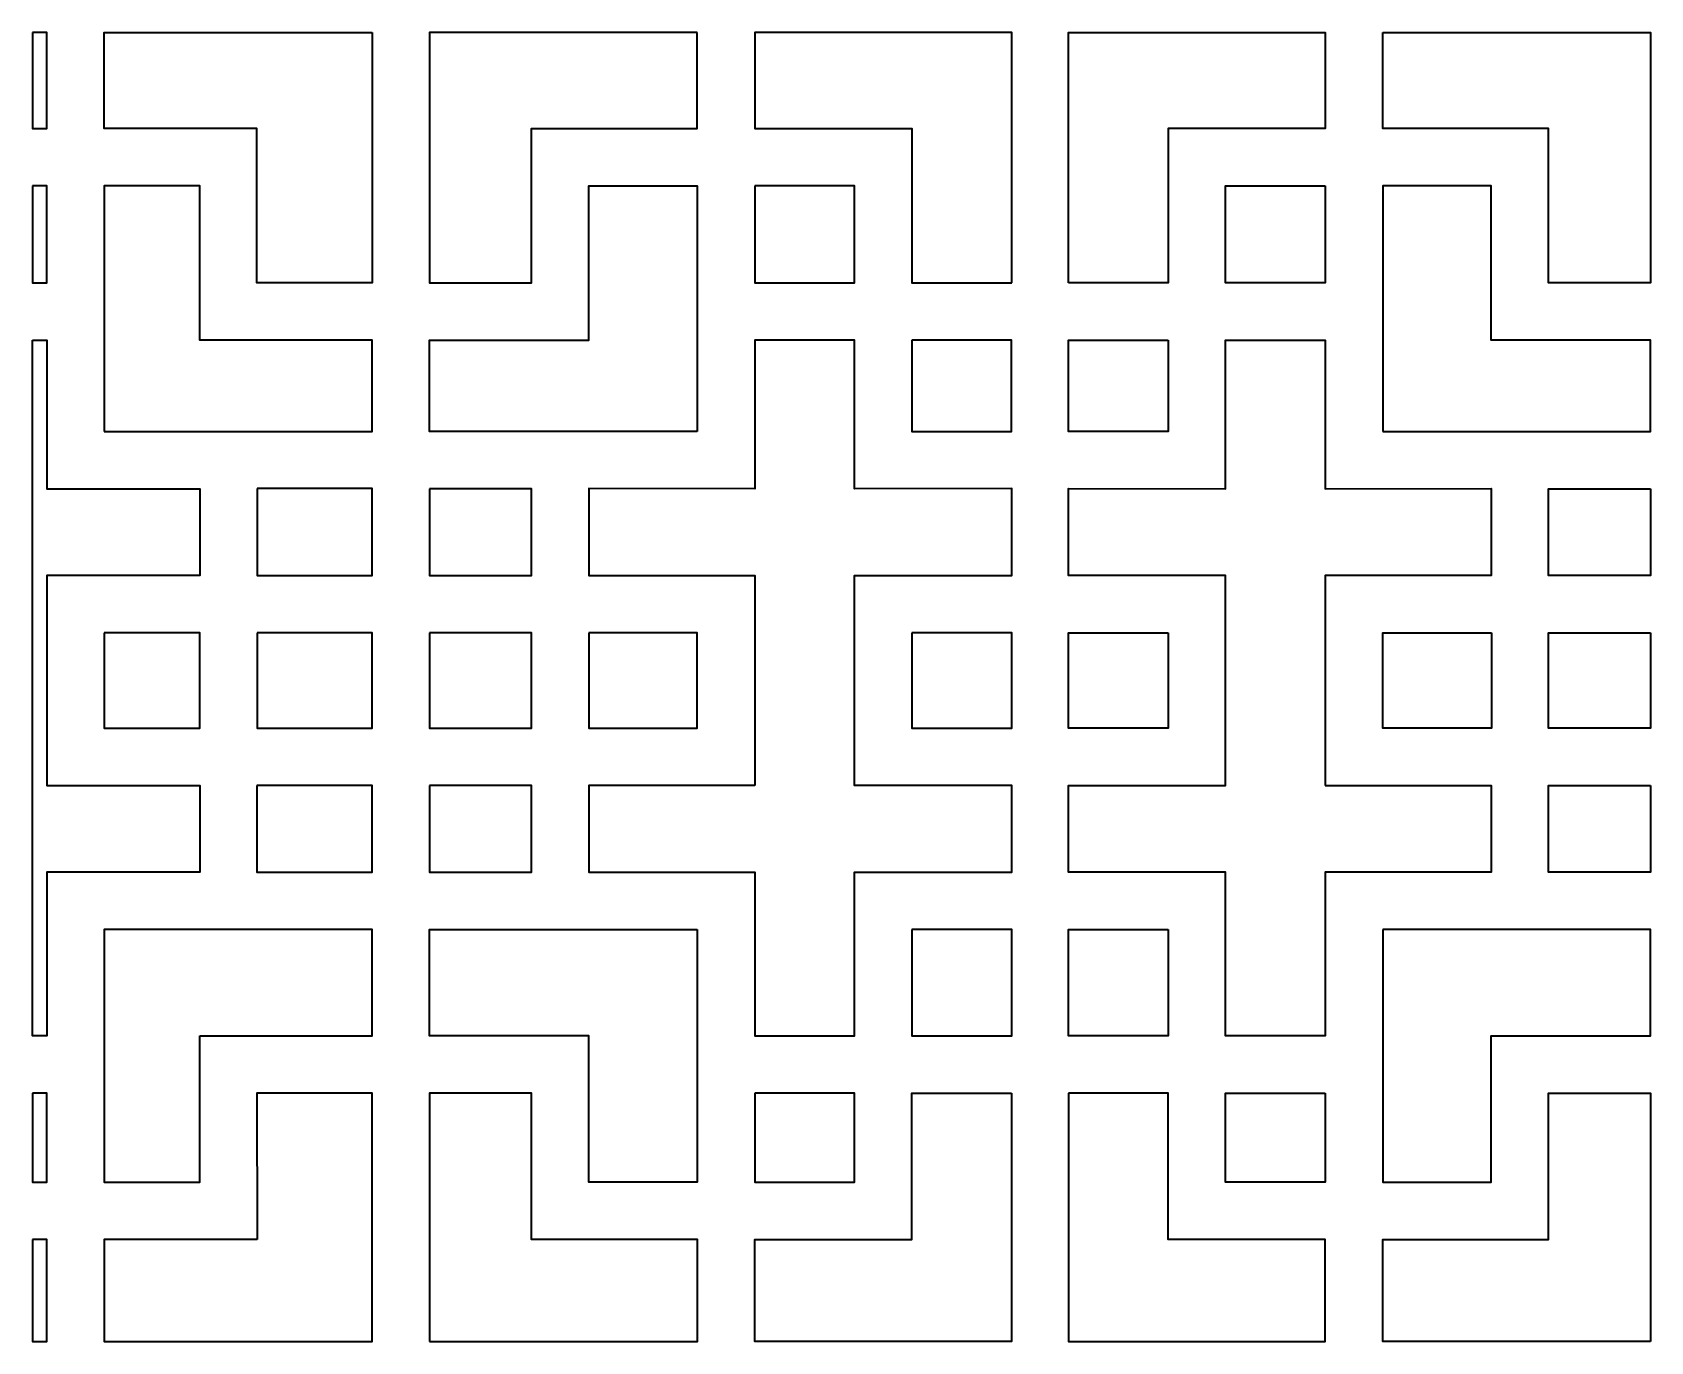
# Model space of a CAD drawing. Header units: centimetres. Extents: x 24 to 482, y -156 to 120.
# Drawn here: x 143.6 to 194.4, y 25 to 66 of the extents above; entities that cross this region are included whole.
import ezdxf

# ---------------------------------------------------------------- set-up
doc = ezdxf.new("R2010")
doc.units = ezdxf.units.CM
doc.header["$MEASUREMENT"] = 0
doc.layers.add('layer 1', color=7, linetype='Continuous')

msp = doc.modelspace()

# ---------------------------------------------------------------- linework, layer by layer
at = {"layer": 'layer 1', "color": 250, "lineweight": 35}
for points, knots in [([(143.58582, 66.02246), (143.58582, 66.02246), (144.04082, 66.02246), (144.04082, 66.02246), (144.04082, 66.02246), (144.04082, 66.02246), (144.04082, 63.00996), (144.04082, 63.00996), (144.04082, 63.00996), (144.04082, 63.00996), (143.58582, 63.00996), (143.58582, 63.00996), (143.58582, 63.00996), (143.58582, 63.00996), (143.58582, 66.02246), (143.58582, 66.02246)], [0, 0, 0, 0, 0.2, 0.2, 0.2, 0.2, 0.4, 0.4, 0.4, 0.4, 0.6, 0.6, 0.6, 0.6, 1, 1, 1, 1]), ([(154.24582, 66.02246), (154.24582, 66.02246), (145.84082, 66.02246), (145.84082, 66.02246), (145.84082, 66.02246), (145.84082, 66.02246), (145.84082, 63.00996), (145.84082, 63.00996), (145.84082, 63.00996), (145.84082, 63.00996), (150.63332, 63.00996), (150.63332, 63.00996), (150.63332, 63.00996), (150.63332, 63.00996), (150.63332, 58.16496), (150.63332, 58.16496), (150.63332, 58.16496), (150.63332, 58.16496), (154.24582, 58.16496), (154.24582, 58.16496), (154.24582, 58.16496), (154.24582, 58.16496), (154.24582, 66.02246), (154.24582, 66.02246)], [0, 0, 0, 0, 0.14285714, 0.14285714, 0.14285714, 0.14285714, 0.28571429, 0.28571429, 0.28571429, 0.28571429, 0.42857143, 0.42857143, 0.42857143, 0.42857143, 0.57142857, 0.57142857, 0.57142857, 0.57142857, 0.71428571, 0.71428571, 0.71428571, 0.71428571, 1, 1, 1, 1]), ([(164.44832, 66.02246), (164.44832, 66.02246), (164.44832, 63.00996), (164.44832, 63.00996), (164.44832, 63.00996), (164.44832, 63.00996), (159.24582, 63.00996), (159.24582, 63.00996), (159.24582, 63.00996), (159.24582, 63.00996), (159.24582, 58.16496), (159.24582, 58.16496), (159.24582, 58.16496), (159.24582, 58.16496), (156.04582, 58.16496), (156.04582, 58.16496), (156.04582, 58.16496), (156.04582, 58.16496), (156.04582, 66.02246), (156.04582, 66.02246), (156.04582, 66.02246), (156.04582, 66.02246), (164.44832, 66.02246), (164.44832, 66.02246)], [0, 0, 0, 0, 0.14285714, 0.14285714, 0.14285714, 0.14285714, 0.28571429, 0.28571429, 0.28571429, 0.28571429, 0.42857143, 0.42857143, 0.42857143, 0.42857143, 0.57142857, 0.57142857, 0.57142857, 0.57142857, 0.71428571, 0.71428571, 0.71428571, 0.71428571, 1, 1, 1, 1]), ([(174.31581, 58.16496), (174.31581, 58.16496), (171.18332, 58.16496), (171.18332, 58.16496), (171.18332, 58.16496), (171.18332, 58.16496), (171.18332, 63.00996), (171.18332, 63.00996), (171.18332, 63.00996), (171.18332, 63.00996), (166.25332, 63.00996), (166.25332, 63.00996), (166.25332, 63.00996), (166.25332, 63.00996), (166.25332, 66.02246), (166.25332, 66.02246), (166.25332, 66.02246), (166.25332, 66.02246), (174.31581, 66.02246), (174.31581, 66.02246), (174.31581, 66.02246), (174.31581, 66.02246), (174.31581, 58.16496), (174.31581, 58.16496)], [0, 0, 0, 0, 0.14285714, 0.14285714, 0.14285714, 0.14285714, 0.28571429, 0.28571429, 0.28571429, 0.28571429, 0.42857143, 0.42857143, 0.42857143, 0.42857143, 0.57142857, 0.57142857, 0.57142857, 0.57142857, 0.71428571, 0.71428571, 0.71428571, 0.71428571, 1, 1, 1, 1]), ([(176.09332, 58.16496), (176.09332, 58.16496), (179.22582, 58.16496), (179.22582, 58.16496), (179.22582, 58.16496), (179.22582, 58.16496), (179.22582, 63.00996), (179.22582, 63.00996), (179.22582, 63.00996), (179.22582, 63.00996), (184.15582, 63.00996), (184.15582, 63.00996), (184.15582, 63.00996), (184.15582, 63.00996), (184.15582, 66.02246), (184.15582, 66.02246), (184.15582, 66.02246), (184.15582, 66.02246), (176.09332, 66.02246), (176.09332, 66.02246), (176.09332, 66.02246), (176.09332, 66.02246), (176.09332, 58.16496), (176.09332, 58.16496)], [0, 0, 0, 0, 0.14285714, 0.14285714, 0.14285714, 0.14285714, 0.28571429, 0.28571429, 0.28571429, 0.28571429, 0.42857143, 0.42857143, 0.42857143, 0.42857143, 0.57142857, 0.57142857, 0.57142857, 0.57142857, 0.71428571, 0.71428571, 0.71428571, 0.71428571, 1, 1, 1, 1]), ([(185.96082, 66.02246), (185.96082, 66.02246), (185.96082, 63.00996), (185.96082, 63.00996), (185.96082, 63.00996), (185.96082, 63.00996), (191.16332, 63.00996), (191.16332, 63.00996), (191.16332, 63.00996), (191.16332, 63.00996), (191.16332, 58.16496), (191.16332, 58.16496), (191.16332, 58.16496), (191.16332, 58.16496), (194.36332, 58.16496), (194.36332, 58.16496), (194.36332, 58.16496), (194.36332, 58.16496), (194.36332, 66.02246), (194.36332, 66.02246), (194.36332, 66.02246), (194.36332, 66.02246), (185.96082, 66.02246), (185.96082, 66.02246)], [0, 0, 0, 0, 0.14285714, 0.14285714, 0.14285714, 0.14285714, 0.28571429, 0.28571429, 0.28571429, 0.28571429, 0.42857143, 0.42857143, 0.42857143, 0.42857143, 0.57142857, 0.57142857, 0.57142857, 0.57142857, 0.71428571, 0.71428571, 0.71428571, 0.71428571, 1, 1, 1, 1]), ([(143.58582, 61.20996), (143.58582, 61.20996), (144.04332, 61.20996), (144.04332, 61.20996), (144.04332, 61.20996), (144.04332, 61.20996), (144.04332, 58.16496), (144.04332, 58.16496), (144.04332, 58.16496), (144.04332, 58.16496), (143.58582, 58.16496), (143.58582, 58.16496), (143.58582, 58.16496), (143.58582, 58.16496), (143.58582, 61.20996), (143.58582, 61.20996)], [0, 0, 0, 0, 0.2, 0.2, 0.2, 0.2, 0.4, 0.4, 0.4, 0.4, 0.6, 0.6, 0.6, 0.6, 1, 1, 1, 1]), ([(145.84082, 53.50746), (145.84082, 53.50746), (145.84082, 61.20996), (145.84082, 61.20996), (145.84082, 61.20996), (145.84082, 61.20996), (148.83581, 61.20996), (148.83581, 61.20996), (148.83581, 61.20996), (148.83581, 61.20996), (148.83581, 56.36496), (148.83581, 56.36496), (148.83581, 56.36496), (148.83581, 56.36496), (154.24582, 56.36496), (154.24582, 56.36496), (154.24582, 56.36496), (154.24582, 56.36496), (154.24582, 53.50746), (154.24582, 53.50746), (154.24582, 53.50746), (154.24582, 53.50746), (145.84082, 53.50746), (145.84082, 53.50746)], [0, 0, 0, 0, 0.14285714, 0.14285714, 0.14285714, 0.14285714, 0.28571429, 0.28571429, 0.28571429, 0.28571429, 0.42857143, 0.42857143, 0.42857143, 0.42857143, 0.57142857, 0.57142857, 0.57142857, 0.57142857, 0.71428571, 0.71428571, 0.71428571, 0.71428571, 1, 1, 1, 1]), ([(164.44832, 53.50746), (164.44832, 53.50746), (164.44832, 61.21246), (164.44832, 61.21246), (164.44832, 61.21246), (164.44832, 61.21246), (161.04582, 61.21246), (161.04582, 61.21246), (161.04582, 61.21246), (161.04582, 61.21246), (161.04582, 56.36496), (161.04582, 56.36496), (161.04582, 56.36496), (161.04582, 56.36496), (156.04582, 56.36746), (156.04582, 56.36746), (156.04582, 56.36746), (156.04582, 56.36746), (156.04582, 53.50746), (156.04582, 53.50746), (156.04582, 53.50746), (156.04582, 53.50746), (164.44832, 53.50746), (164.44832, 53.50746)], [0, 0, 0, 0, 0.14285714, 0.14285714, 0.14285714, 0.14285714, 0.28571429, 0.28571429, 0.28571429, 0.28571429, 0.42857143, 0.42857143, 0.42857143, 0.42857143, 0.57142857, 0.57142857, 0.57142857, 0.57142857, 0.71428571, 0.71428571, 0.71428571, 0.71428571, 1, 1, 1, 1]), ([(166.25332, 61.20996), (166.25332, 61.20996), (169.38332, 61.20996), (169.38332, 61.20996), (169.38332, 61.20996), (169.38332, 61.20996), (169.38332, 58.16496), (169.38332, 58.16496), (169.38332, 58.16496), (169.38332, 58.16496), (166.25332, 58.16496), (166.25332, 58.16496), (166.25332, 58.16496), (166.25332, 58.16496), (166.25332, 61.20996), (166.25332, 61.20996)], [0, 0, 0, 0, 0.2, 0.2, 0.2, 0.2, 0.4, 0.4, 0.4, 0.4, 0.6, 0.6, 0.6, 0.6, 1, 1, 1, 1]), ([(184.15582, 61.20996), (184.15582, 61.20996), (181.02582, 61.20996), (181.02582, 61.20996), (181.02582, 61.20996), (181.02582, 61.20996), (181.02582, 58.16496), (181.02582, 58.16496), (181.02582, 58.16496), (181.02582, 58.16496), (184.15582, 58.16496), (184.15582, 58.16496), (184.15582, 58.16496), (184.15582, 58.16496), (184.15582, 61.20996), (184.15582, 61.20996)], [0, 0, 0, 0, 0.2, 0.2, 0.2, 0.2, 0.4, 0.4, 0.4, 0.4, 0.6, 0.6, 0.6, 0.6, 1, 1, 1, 1]), ([(185.96082, 53.50746), (185.96082, 53.50746), (185.96082, 61.21246), (185.96082, 61.21246), (185.96082, 61.21246), (185.96082, 61.21246), (189.36332, 61.21246), (189.36332, 61.21246), (189.36332, 61.21246), (189.36332, 61.21246), (189.36332, 56.36496), (189.36332, 56.36496), (189.36332, 56.36496), (189.36332, 56.36496), (194.36332, 56.36746), (194.36332, 56.36746), (194.36332, 56.36746), (194.36332, 56.36746), (194.36332, 53.50746), (194.36332, 53.50746), (194.36332, 53.50746), (194.36332, 53.50746), (185.96082, 53.50746), (185.96082, 53.50746)], [0, 0, 0, 0, 0.14285714, 0.14285714, 0.14285714, 0.14285714, 0.28571429, 0.28571429, 0.28571429, 0.28571429, 0.42857143, 0.42857143, 0.42857143, 0.42857143, 0.57142857, 0.57142857, 0.57142857, 0.57142857, 0.71428571, 0.71428571, 0.71428571, 0.71428571, 1, 1, 1, 1]), ([(143.58582, 56.36746), (143.58582, 56.36746), (143.58582, 34.54246), (143.58582, 34.54246), (143.58582, 34.54246), (143.58582, 34.54246), (144.03832, 34.54246), (144.03832, 34.54246), (144.03832, 34.54246), (144.03832, 34.54246), (144.03832, 39.67996), (144.03832, 39.67996), (144.03832, 39.67996), (144.03832, 39.67996), (148.83581, 39.67996), (148.83581, 39.67996), (148.83581, 39.67996), (148.83581, 39.67996), (148.83581, 42.39246), (148.83581, 42.39246), (148.83581, 42.39246), (148.83581, 42.39246), (144.03832, 42.39246), (144.03832, 42.39246), (144.03832, 42.39246), (144.03832, 42.39246), (144.03832, 48.98746), (144.03832, 48.98746), (144.03832, 48.98746), (144.03832, 48.98746), (148.83581, 48.98746), (148.83581, 48.98746), (148.83581, 48.98746), (148.83581, 48.98746), (148.83581, 51.70746), (148.83581, 51.70746), (148.83581, 51.70746), (148.83581, 51.70746), (144.03832, 51.70746), (144.03832, 51.70746), (144.03832, 51.70746), (144.03832, 51.70746), (144.03832, 56.36746), (144.03832, 56.36746), (144.03832, 56.36746), (144.03832, 56.36746), (143.58582, 56.36746), (143.58582, 56.36746)], [0, 0, 0, 0, 0.07692308, 0.07692308, 0.07692308, 0.07692308, 0.15384615, 0.15384615, 0.15384615, 0.15384615, 0.23076923, 0.23076923, 0.23076923, 0.23076923, 0.30769231, 0.30769231, 0.30769231, 0.30769231, 0.38461538, 0.38461538, 0.38461538, 0.38461538, 0.46153846, 0.46153846, 0.46153846, 0.46153846, 0.53846154, 0.53846154, 0.53846154, 0.53846154, 0.61538462, 0.61538462, 0.61538462, 0.61538462, 0.69230769, 0.69230769, 0.69230769, 0.69230769, 0.76923077, 0.76923077, 0.76923077, 0.76923077, 0.84615385, 0.84615385, 0.84615385, 0.84615385, 1, 1, 1, 1]), ([(166.25332, 42.39496), (166.25332, 42.39496), (166.25332, 48.98746), (166.25332, 48.98746), (166.25332, 48.98746), (166.25332, 48.98746), (161.04582, 48.98746), (161.04582, 48.98746), (161.04582, 48.98746), (161.04582, 48.98746), (161.04582, 51.70996), (161.04582, 51.70996), (161.04582, 51.70996), (161.04582, 51.70996), (166.25332, 51.70746), (166.25332, 51.70746), (166.25332, 51.70746), (166.25332, 51.70746), (166.25332, 56.36746), (166.25332, 56.36746), (166.25332, 56.36746), (166.25332, 56.36746), (169.38082, 56.36746), (169.38082, 56.36746), (169.38082, 56.36746), (169.38082, 56.36746), (169.38082, 51.70746), (169.38082, 51.70746), (169.38082, 51.70746), (169.38082, 51.70746), (174.31581, 51.70996), (174.31581, 51.70996), (174.31581, 51.70996), (174.31581, 51.70996), (174.31581, 48.98746), (174.31581, 48.98746), (174.31581, 48.98746), (174.31581, 48.98746), (169.38082, 48.98746), (169.38082, 48.98746), (169.38082, 48.98746), (169.38082, 48.98746), (169.38082, 42.39496), (169.38082, 42.39496), (169.38082, 42.39496), (169.38082, 42.39496), (174.31581, 42.39496), (174.31581, 42.39496), (174.31581, 42.39496), (174.31581, 42.39496), (174.31581, 39.68246), (174.31581, 39.68246), (174.31581, 39.68246), (174.31581, 39.68246), (169.38082, 39.68246), (169.38082, 39.68246), (169.38082, 39.68246), (169.38082, 39.68246), (169.38082, 34.54496), (169.38082, 34.54496), (169.38082, 34.54496), (169.38082, 34.54496), (166.25332, 34.54496), (166.25332, 34.54496), (166.25332, 34.54496), (166.25332, 34.54496), (166.25332, 39.68246), (166.25332, 39.68246), (166.25332, 39.68246), (166.25332, 39.68246), (161.04582, 39.68246), (161.04582, 39.68246), (161.04582, 39.68246), (161.04582, 39.68246), (161.04582, 42.39496), (161.04582, 42.39496), (161.04582, 42.39496), (161.04582, 42.39496), (166.25332, 42.39496), (166.25332, 42.39496)], [0, 0, 0, 0, 0.04761905, 0.04761905, 0.04761905, 0.04761905, 0.0952381, 0.0952381, 0.0952381, 0.0952381, 0.14285714, 0.14285714, 0.14285714, 0.14285714, 0.19047619, 0.19047619, 0.19047619, 0.19047619, 0.23809524, 0.23809524, 0.23809524, 0.23809524, 0.28571429, 0.28571429, 0.28571429, 0.28571429, 0.33333333, 0.33333333, 0.33333333, 0.33333333, 0.38095238, 0.38095238, 0.38095238, 0.38095238, 0.42857143, 0.42857143, 0.42857143, 0.42857143, 0.47619048, 0.47619048, 0.47619048, 0.47619048, 0.52380952, 0.52380952, 0.52380952, 0.52380952, 0.57142857, 0.57142857, 0.57142857, 0.57142857, 0.61904762, 0.61904762, 0.61904762, 0.61904762, 0.66666667, 0.66666667, 0.66666667, 0.66666667, 0.71428571, 0.71428571, 0.71428571, 0.71428571, 0.76190476, 0.76190476, 0.76190476, 0.76190476, 0.80952381, 0.80952381, 0.80952381, 0.80952381, 0.85714286, 0.85714286, 0.85714286, 0.85714286, 0.9047619, 0.9047619, 0.9047619, 0.9047619, 1, 1, 1, 1]), ([(171.18332, 56.36496), (171.18332, 56.36496), (174.31332, 56.36496), (174.31332, 56.36496), (174.31332, 56.36496), (174.31332, 56.36496), (174.31332, 53.50496), (174.31332, 53.50496), (174.31332, 53.50496), (174.31332, 53.50496), (171.18332, 53.50496), (171.18332, 53.50496), (171.18332, 53.50496), (171.18332, 53.50496), (171.18332, 56.36496), (171.18332, 56.36496)], [0, 0, 0, 0, 0.2, 0.2, 0.2, 0.2, 0.4, 0.4, 0.4, 0.4, 0.6, 0.6, 0.6, 0.6, 1, 1, 1, 1]), ([(184.15582, 42.39496), (184.15582, 42.39496), (184.15582, 48.98746), (184.15582, 48.98746), (184.15582, 48.98746), (184.15582, 48.98746), (189.36332, 48.98746), (189.36332, 48.98746), (189.36332, 48.98746), (189.36332, 48.98746), (189.36332, 51.70996), (189.36332, 51.70996), (189.36332, 51.70996), (189.36332, 51.70996), (184.15582, 51.70746), (184.15582, 51.70746), (184.15582, 51.70746), (184.15582, 51.70746), (184.15582, 56.36746), (184.15582, 56.36746), (184.15582, 56.36746), (184.15582, 56.36746), (181.02832, 56.36746), (181.02832, 56.36746), (181.02832, 56.36746), (181.02832, 56.36746), (181.02832, 51.70746), (181.02832, 51.70746), (181.02832, 51.70746), (181.02832, 51.70746), (176.09332, 51.70996), (176.09332, 51.70996), (176.09332, 51.70996), (176.09332, 51.70996), (176.09332, 48.98746), (176.09332, 48.98746), (176.09332, 48.98746), (176.09332, 48.98746), (181.02832, 48.98746), (181.02832, 48.98746), (181.02832, 48.98746), (181.02832, 48.98746), (181.02832, 42.39496), (181.02832, 42.39496), (181.02832, 42.39496), (181.02832, 42.39496), (176.09332, 42.39496), (176.09332, 42.39496), (176.09332, 42.39496), (176.09332, 42.39496), (176.09332, 39.68246), (176.09332, 39.68246), (176.09332, 39.68246), (176.09332, 39.68246), (181.02832, 39.68246), (181.02832, 39.68246), (181.02832, 39.68246), (181.02832, 39.68246), (181.02832, 34.54496), (181.02832, 34.54496), (181.02832, 34.54496), (181.02832, 34.54496), (184.15582, 34.54496), (184.15582, 34.54496), (184.15582, 34.54496), (184.15582, 34.54496), (184.15582, 39.68246), (184.15582, 39.68246), (184.15582, 39.68246), (184.15582, 39.68246), (189.36332, 39.68246), (189.36332, 39.68246), (189.36332, 39.68246), (189.36332, 39.68246), (189.36332, 42.39496), (189.36332, 42.39496), (189.36332, 42.39496), (189.36332, 42.39496), (184.15582, 42.39496), (184.15582, 42.39496)], [0, 0, 0, 0, 0.04761905, 0.04761905, 0.04761905, 0.04761905, 0.0952381, 0.0952381, 0.0952381, 0.0952381, 0.14285714, 0.14285714, 0.14285714, 0.14285714, 0.19047619, 0.19047619, 0.19047619, 0.19047619, 0.23809524, 0.23809524, 0.23809524, 0.23809524, 0.28571429, 0.28571429, 0.28571429, 0.28571429, 0.33333333, 0.33333333, 0.33333333, 0.33333333, 0.38095238, 0.38095238, 0.38095238, 0.38095238, 0.42857143, 0.42857143, 0.42857143, 0.42857143, 0.47619048, 0.47619048, 0.47619048, 0.47619048, 0.52380952, 0.52380952, 0.52380952, 0.52380952, 0.57142857, 0.57142857, 0.57142857, 0.57142857, 0.61904762, 0.61904762, 0.61904762, 0.61904762, 0.66666667, 0.66666667, 0.66666667, 0.66666667, 0.71428571, 0.71428571, 0.71428571, 0.71428571, 0.76190476, 0.76190476, 0.76190476, 0.76190476, 0.80952381, 0.80952381, 0.80952381, 0.80952381, 0.85714286, 0.85714286, 0.85714286, 0.85714286, 0.9047619, 0.9047619, 0.9047619, 0.9047619, 1, 1, 1, 1]), ([(179.22582, 56.36496), (179.22582, 56.36496), (176.09582, 56.36496), (176.09582, 56.36496), (176.09582, 56.36496), (176.09582, 56.36496), (176.09582, 53.50496), (176.09582, 53.50496), (176.09582, 53.50496), (176.09582, 53.50496), (179.22582, 53.50496), (179.22582, 53.50496), (179.22582, 53.50496), (179.22582, 53.50496), (179.22582, 56.36496), (179.22582, 56.36496)], [0, 0, 0, 0, 0.2, 0.2, 0.2, 0.2, 0.4, 0.4, 0.4, 0.4, 0.6, 0.6, 0.6, 0.6, 1, 1, 1, 1]), ([(150.63582, 51.71246), (150.63582, 51.71246), (154.24582, 51.71246), (154.24582, 51.71246), (154.24582, 51.71246), (154.24582, 51.71246), (154.24582, 48.98496), (154.24582, 48.98496), (154.24582, 48.98496), (154.24582, 48.98496), (150.63582, 48.98496), (150.63582, 48.98496), (150.63582, 48.98496), (150.63582, 48.98496), (150.63582, 51.71246), (150.63582, 51.71246)], [0, 0, 0, 0, 0.2, 0.2, 0.2, 0.2, 0.4, 0.4, 0.4, 0.4, 0.6, 0.6, 0.6, 0.6, 1, 1, 1, 1]), ([(156.04582, 51.70746), (156.04582, 51.70746), (159.24582, 51.70746), (159.24582, 51.70746), (159.24582, 51.70746), (159.24582, 51.70746), (159.24582, 48.98496), (159.24582, 48.98496), (159.24582, 48.98496), (159.24582, 48.98496), (156.04582, 48.98496), (156.04582, 48.98496), (156.04582, 48.98496), (156.04582, 48.98496), (156.04582, 51.70746), (156.04582, 51.70746)], [0, 0, 0, 0, 0.2, 0.2, 0.2, 0.2, 0.4, 0.4, 0.4, 0.4, 0.6, 0.6, 0.6, 0.6, 1, 1, 1, 1]), ([(194.36332, 51.70746), (194.36332, 51.70746), (191.16332, 51.70746), (191.16332, 51.70746), (191.16332, 51.70746), (191.16332, 51.70746), (191.16332, 48.98496), (191.16332, 48.98496), (191.16332, 48.98496), (191.16332, 48.98496), (194.36332, 48.98496), (194.36332, 48.98496), (194.36332, 48.98496), (194.36332, 48.98496), (194.36332, 51.70746), (194.36332, 51.70746)], [0, 0, 0, 0, 0.2, 0.2, 0.2, 0.2, 0.4, 0.4, 0.4, 0.4, 0.6, 0.6, 0.6, 0.6, 1, 1, 1, 1]), ([(145.84082, 47.18746), (145.84082, 47.18746), (148.83581, 47.18746), (148.83581, 47.18746), (148.83581, 47.18746), (148.83581, 47.18746), (148.83581, 44.19247), (148.83581, 44.19247), (148.83581, 44.19247), (148.83581, 44.19247), (145.84082, 44.19247), (145.84082, 44.19247), (145.84082, 44.19247), (145.84082, 44.19247), (145.84082, 47.18746), (145.84082, 47.18746)], [0, 0, 0, 0, 0.2, 0.2, 0.2, 0.2, 0.4, 0.4, 0.4, 0.4, 0.6, 0.6, 0.6, 0.6, 1, 1, 1, 1]), ([(150.63582, 47.18746), (150.63582, 47.18746), (154.24582, 47.18746), (154.24582, 47.18746), (154.24582, 47.18746), (154.24582, 47.18746), (154.24582, 44.19247), (154.24582, 44.19247), (154.24582, 44.19247), (154.24582, 44.19247), (150.63582, 44.19247), (150.63582, 44.19247), (150.63582, 44.19247), (150.63582, 44.19247), (150.63582, 47.18746), (150.63582, 47.18746)], [0, 0, 0, 0, 0.2, 0.2, 0.2, 0.2, 0.4, 0.4, 0.4, 0.4, 0.6, 0.6, 0.6, 0.6, 1, 1, 1, 1]), ([(156.04582, 47.18996), (156.04582, 47.18996), (159.24582, 47.18996), (159.24582, 47.18996), (159.24582, 47.18996), (159.24582, 47.18996), (159.24582, 44.19247), (159.24582, 44.19247), (159.24582, 44.19247), (159.24582, 44.19247), (156.04582, 44.19247), (156.04582, 44.19247), (156.04582, 44.19247), (156.04582, 44.19247), (156.04582, 47.18996), (156.04582, 47.18996)], [0, 0, 0, 0, 0.2, 0.2, 0.2, 0.2, 0.4, 0.4, 0.4, 0.4, 0.6, 0.6, 0.6, 0.6, 1, 1, 1, 1]), ([(161.04332, 47.18246), (161.04332, 47.18246), (164.44832, 47.18246), (164.44832, 47.18246), (164.44832, 47.18246), (164.44832, 47.18246), (164.44832, 44.19247), (164.44832, 44.19247), (164.44832, 44.19247), (164.44832, 44.19247), (161.04332, 44.19247), (161.04332, 44.19247), (161.04332, 44.19247), (161.04332, 44.19247), (161.04332, 47.18246), (161.04332, 47.18246)], [0, 0, 0, 0, 0.2, 0.2, 0.2, 0.2, 0.4, 0.4, 0.4, 0.4, 0.6, 0.6, 0.6, 0.6, 1, 1, 1, 1]), ([(171.18332, 47.18746), (171.18332, 47.18746), (174.31581, 47.18746), (174.31581, 47.18746), (174.31581, 47.18746), (174.31581, 47.18746), (174.31581, 44.19247), (174.31581, 44.19247), (174.31581, 44.19247), (174.31581, 44.19247), (171.18332, 44.19247), (171.18332, 44.19247), (171.18332, 44.19247), (171.18332, 44.19247), (171.18332, 47.18746), (171.18332, 47.18746)], [0, 0, 0, 0, 0.2, 0.2, 0.2, 0.2, 0.4, 0.4, 0.4, 0.4, 0.6, 0.6, 0.6, 0.6, 1, 1, 1, 1]), ([(179.22582, 47.18746), (179.22582, 47.18746), (176.09332, 47.18746), (176.09332, 47.18746), (176.09332, 47.18746), (176.09332, 47.18746), (176.09332, 44.19247), (176.09332, 44.19247), (176.09332, 44.19247), (176.09332, 44.19247), (179.22582, 44.19247), (179.22582, 44.19247), (179.22582, 44.19247), (179.22582, 44.19247), (179.22582, 47.18746), (179.22582, 47.18746)], [0, 0, 0, 0, 0.2, 0.2, 0.2, 0.2, 0.4, 0.4, 0.4, 0.4, 0.6, 0.6, 0.6, 0.6, 1, 1, 1, 1]), ([(189.36582, 47.18246), (189.36582, 47.18246), (185.96082, 47.18246), (185.96082, 47.18246), (185.96082, 47.18246), (185.96082, 47.18246), (185.96082, 44.19247), (185.96082, 44.19247), (185.96082, 44.19247), (185.96082, 44.19247), (189.36582, 44.19247), (189.36582, 44.19247), (189.36582, 44.19247), (189.36582, 44.19247), (189.36582, 47.18246), (189.36582, 47.18246)], [0, 0, 0, 0, 0.2, 0.2, 0.2, 0.2, 0.4, 0.4, 0.4, 0.4, 0.6, 0.6, 0.6, 0.6, 1, 1, 1, 1]), ([(194.36332, 47.18996), (194.36332, 47.18996), (191.16332, 47.18996), (191.16332, 47.18996), (191.16332, 47.18996), (191.16332, 47.18996), (191.16332, 44.19247), (191.16332, 44.19247), (191.16332, 44.19247), (191.16332, 44.19247), (194.36332, 44.19247), (194.36332, 44.19247), (194.36332, 44.19247), (194.36332, 44.19247), (194.36332, 47.18996), (194.36332, 47.18996)], [0, 0, 0, 0, 0.2, 0.2, 0.2, 0.2, 0.4, 0.4, 0.4, 0.4, 0.6, 0.6, 0.6, 0.6, 1, 1, 1, 1]), ([(150.63332, 42.39496), (150.63332, 42.39496), (154.24582, 42.39496), (154.24582, 42.39496), (154.24582, 42.39496), (154.24582, 42.39496), (154.24582, 39.67996), (154.24582, 39.67996), (154.24582, 39.67996), (154.24582, 39.67996), (150.63332, 39.67996), (150.63332, 39.67996), (150.63332, 39.67996), (150.63332, 39.67996), (150.63332, 42.39496), (150.63332, 42.39496)], [0, 0, 0, 0, 0.2, 0.2, 0.2, 0.2, 0.4, 0.4, 0.4, 0.4, 0.6, 0.6, 0.6, 0.6, 1, 1, 1, 1]), ([(156.04832, 42.39246), (156.04832, 42.39246), (159.24582, 42.39246), (159.24582, 42.39246), (159.24582, 42.39246), (159.24582, 42.39246), (159.24582, 39.67996), (159.24582, 39.67996), (159.24582, 39.67996), (159.24582, 39.67996), (156.04832, 39.67996), (156.04832, 39.67996), (156.04832, 39.67996), (156.04832, 39.67996), (156.04832, 42.39246), (156.04832, 42.39246)], [0, 0, 0, 0, 0.2, 0.2, 0.2, 0.2, 0.4, 0.4, 0.4, 0.4, 0.6, 0.6, 0.6, 0.6, 1, 1, 1, 1]), ([(194.36332, 42.39246), (194.36332, 42.39246), (191.16332, 42.39246), (191.16332, 42.39246), (191.16332, 42.39246), (191.16332, 42.39246), (191.16332, 39.67996), (191.16332, 39.67996), (191.16332, 39.67996), (191.16332, 39.67996), (194.36332, 39.67996), (194.36332, 39.67996), (194.36332, 39.67996), (194.36332, 39.67996), (194.36332, 42.39246), (194.36332, 42.39246)], [0, 0, 0, 0, 0.2, 0.2, 0.2, 0.2, 0.4, 0.4, 0.4, 0.4, 0.6, 0.6, 0.6, 0.6, 1, 1, 1, 1]), ([(148.83581, 34.54246), (148.83581, 34.54246), (148.83581, 29.95247), (148.83581, 29.95247), (148.83581, 29.95247), (148.83581, 29.95247), (145.84082, 29.95247), (145.84082, 29.95247), (145.84082, 29.95247), (145.84082, 29.95247), (145.84082, 37.87996), (145.84082, 37.87996), (145.84082, 37.87996), (145.84082, 37.87996), (154.24582, 37.87996), (154.24582, 37.87996), (154.24582, 37.87996), (154.24582, 37.87996), (154.24582, 34.54246), (154.24582, 34.54246), (154.24582, 34.54246), (154.24582, 34.54246), (148.83581, 34.54246), (148.83581, 34.54246)], [0, 0, 0, 0, 0.14285714, 0.14285714, 0.14285714, 0.14285714, 0.28571429, 0.28571429, 0.28571429, 0.28571429, 0.42857143, 0.42857143, 0.42857143, 0.42857143, 0.57142857, 0.57142857, 0.57142857, 0.57142857, 0.71428571, 0.71428571, 0.71428571, 0.71428571, 1, 1, 1, 1]), ([(164.44832, 37.87996), (164.44832, 37.87996), (156.04582, 37.87996), (156.04582, 37.87996), (156.04582, 37.87996), (156.04582, 37.87996), (156.04582, 34.54246), (156.04582, 34.54246), (156.04582, 34.54246), (156.04582, 34.54246), (161.04582, 34.54246), (161.04582, 34.54246), (161.04582, 34.54246), (161.04582, 34.54246), (161.04582, 29.95247), (161.04582, 29.95247), (161.04582, 29.95247), (161.04582, 29.95247), (164.44832, 29.95247), (164.44832, 29.95247), (164.44832, 29.95247), (164.44832, 29.95247), (164.44832, 37.87996), (164.44832, 37.87996)], [0, 0, 0, 0, 0.14285714, 0.14285714, 0.14285714, 0.14285714, 0.28571429, 0.28571429, 0.28571429, 0.28571429, 0.42857143, 0.42857143, 0.42857143, 0.42857143, 0.57142857, 0.57142857, 0.57142857, 0.57142857, 0.71428571, 0.71428571, 0.71428571, 0.71428571, 1, 1, 1, 1]), ([(171.18332, 37.87996), (171.18332, 37.87996), (174.31581, 37.87996), (174.31581, 37.87996), (174.31581, 37.87996), (174.31581, 37.87996), (174.31581, 34.54496), (174.31581, 34.54496), (174.31581, 34.54496), (174.31581, 34.54496), (171.18332, 34.54496), (171.18332, 34.54496), (171.18332, 34.54496), (171.18332, 34.54496), (171.18332, 37.87996), (171.18332, 37.87996)], [0, 0, 0, 0, 0.2, 0.2, 0.2, 0.2, 0.4, 0.4, 0.4, 0.4, 0.6, 0.6, 0.6, 0.6, 1, 1, 1, 1]), ([(179.22582, 37.87996), (179.22582, 37.87996), (176.09332, 37.87996), (176.09332, 37.87996), (176.09332, 37.87996), (176.09332, 37.87996), (176.09332, 34.54496), (176.09332, 34.54496), (176.09332, 34.54496), (176.09332, 34.54496), (179.22582, 34.54496), (179.22582, 34.54496), (179.22582, 34.54496), (179.22582, 34.54496), (179.22582, 37.87996), (179.22582, 37.87996)], [0, 0, 0, 0, 0.2, 0.2, 0.2, 0.2, 0.4, 0.4, 0.4, 0.4, 0.6, 0.6, 0.6, 0.6, 1, 1, 1, 1]), ([(185.96082, 37.87996), (185.96082, 37.87996), (194.36332, 37.87996), (194.36332, 37.87996), (194.36332, 37.87996), (194.36332, 37.87996), (194.36332, 34.54246), (194.36332, 34.54246), (194.36332, 34.54246), (194.36332, 34.54246), (189.36332, 34.54246), (189.36332, 34.54246), (189.36332, 34.54246), (189.36332, 34.54246), (189.36332, 29.95247), (189.36332, 29.95247), (189.36332, 29.95247), (189.36332, 29.95247), (185.96082, 29.95247), (185.96082, 29.95247), (185.96082, 29.95247), (185.96082, 29.95247), (185.96082, 37.87996), (185.96082, 37.87996)], [0, 0, 0, 0, 0.14285714, 0.14285714, 0.14285714, 0.14285714, 0.28571429, 0.28571429, 0.28571429, 0.28571429, 0.42857143, 0.42857143, 0.42857143, 0.42857143, 0.57142857, 0.57142857, 0.57142857, 0.57142857, 0.71428571, 0.71428571, 0.71428571, 0.71428571, 1, 1, 1, 1]), ([(143.58582, 32.74246), (143.58582, 32.74246), (144.04082, 32.74246), (144.04082, 32.74246), (144.04082, 32.74246), (144.04082, 32.74246), (144.04082, 29.95247), (144.04082, 29.95247), (144.04082, 29.95247), (144.04082, 29.95247), (143.58582, 29.95247), (143.58582, 29.95247), (143.58582, 29.95247), (143.58582, 29.95247), (143.58582, 32.74246), (143.58582, 32.74246)], [0, 0, 0, 0, 0.2, 0.2, 0.2, 0.2, 0.4, 0.4, 0.4, 0.4, 0.6, 0.6, 0.6, 0.6, 1, 1, 1, 1]), ([(150.63582, 28.15246), (150.63582, 28.15246), (150.63332, 32.74246), (150.63332, 32.74246), (150.63332, 32.74246), (150.63332, 32.74246), (154.24582, 32.74246), (154.24582, 32.74246), (154.24582, 32.74246), (154.24582, 32.74246), (154.24582, 24.95247), (154.24582, 24.95247), (154.24582, 24.95247), (154.24582, 24.95247), (145.84082, 24.95247), (145.84082, 24.95247), (145.84082, 24.95247), (145.84082, 24.95247), (145.84082, 28.15246), (145.84082, 28.15246), (145.84082, 28.15246), (145.84082, 28.15246), (150.63582, 28.15246), (150.63582, 28.15246)], [0, 0, 0, 0, 0.14285714, 0.14285714, 0.14285714, 0.14285714, 0.28571429, 0.28571429, 0.28571429, 0.28571429, 0.42857143, 0.42857143, 0.42857143, 0.42857143, 0.57142857, 0.57142857, 0.57142857, 0.57142857, 0.71428571, 0.71428571, 0.71428571, 0.71428571, 1, 1, 1, 1]), ([(156.04582, 24.95496), (156.04582, 24.95496), (156.04582, 32.74246), (156.04582, 32.74246), (156.04582, 32.74246), (156.04582, 32.74246), (159.24582, 32.74246), (159.24582, 32.74246), (159.24582, 32.74246), (159.24582, 32.74246), (159.24582, 28.15246), (159.24582, 28.15246), (159.24582, 28.15246), (159.24582, 28.15246), (164.45332, 28.15246), (164.45332, 28.15246), (164.45332, 28.15246), (164.45332, 28.15246), (164.45332, 24.95496), (164.45332, 24.95496), (164.45332, 24.95496), (164.45332, 24.95496), (156.04582, 24.95496), (156.04582, 24.95496)], [0, 0, 0, 0, 0.14285714, 0.14285714, 0.14285714, 0.14285714, 0.28571429, 0.28571429, 0.28571429, 0.28571429, 0.42857143, 0.42857143, 0.42857143, 0.42857143, 0.57142857, 0.57142857, 0.57142857, 0.57142857, 0.71428571, 0.71428571, 0.71428571, 0.71428571, 1, 1, 1, 1]), ([(166.25332, 32.74246), (166.25332, 32.74246), (169.38332, 32.74246), (169.38332, 32.74246), (169.38332, 32.74246), (169.38332, 32.74246), (169.38332, 29.95247), (169.38332, 29.95247), (169.38332, 29.95247), (169.38332, 29.95247), (166.25332, 29.95247), (166.25332, 29.95247), (166.25332, 29.95247), (166.25332, 29.95247), (166.25332, 32.74246), (166.25332, 32.74246)], [0, 0, 0, 0, 0.2, 0.2, 0.2, 0.2, 0.4, 0.4, 0.4, 0.4, 0.6, 0.6, 0.6, 0.6, 1, 1, 1, 1]), ([(174.31082, 32.74246), (174.31082, 32.74246), (171.18332, 32.74246), (171.18332, 32.74246), (171.18332, 32.74246), (171.18332, 32.74246), (171.18332, 28.15246), (171.18332, 28.15246), (171.18332, 28.15246), (171.18332, 28.15246), (166.25332, 28.15246), (166.25332, 28.15246), (166.25332, 28.15246), (166.25332, 28.15246), (166.25332, 24.95247), (166.25332, 24.95247), (166.25332, 24.95247), (166.25332, 24.95247), (174.31082, 24.95247), (174.31082, 24.95247), (174.31082, 24.95247), (174.31082, 24.95247), (174.31082, 32.74246), (174.31082, 32.74246)], [0, 0, 0, 0, 0.14285714, 0.14285714, 0.14285714, 0.14285714, 0.28571429, 0.28571429, 0.28571429, 0.28571429, 0.42857143, 0.42857143, 0.42857143, 0.42857143, 0.57142857, 0.57142857, 0.57142857, 0.57142857, 0.71428571, 0.71428571, 0.71428571, 0.71428571, 1, 1, 1, 1]), ([(176.09832, 32.74246), (176.09832, 32.74246), (179.22582, 32.74246), (179.22582, 32.74246), (179.22582, 32.74246), (179.22582, 32.74246), (179.22582, 28.15246), (179.22582, 28.15246), (179.22582, 28.15246), (179.22582, 28.15246), (184.15582, 28.15246), (184.15582, 28.15246), (184.15582, 28.15246), (184.15582, 28.15246), (184.15582, 24.95247), (184.15582, 24.95247), (184.15582, 24.95247), (184.15582, 24.95247), (176.09832, 24.95247), (176.09832, 24.95247), (176.09832, 24.95247), (176.09832, 24.95247), (176.09832, 32.74246), (176.09832, 32.74246)], [0, 0, 0, 0, 0.14285714, 0.14285714, 0.14285714, 0.14285714, 0.28571429, 0.28571429, 0.28571429, 0.28571429, 0.42857143, 0.42857143, 0.42857143, 0.42857143, 0.57142857, 0.57142857, 0.57142857, 0.57142857, 0.71428571, 0.71428571, 0.71428571, 0.71428571, 1, 1, 1, 1]), ([(184.15582, 32.74246), (184.15582, 32.74246), (181.02582, 32.74246), (181.02582, 32.74246), (181.02582, 32.74246), (181.02582, 32.74246), (181.02582, 29.95247), (181.02582, 29.95247), (181.02582, 29.95247), (181.02582, 29.95247), (184.15582, 29.95247), (184.15582, 29.95247), (184.15582, 29.95247), (184.15582, 29.95247), (184.15582, 32.74246), (184.15582, 32.74246)], [0, 0, 0, 0, 0.2, 0.2, 0.2, 0.2, 0.4, 0.4, 0.4, 0.4, 0.6, 0.6, 0.6, 0.6, 1, 1, 1, 1]), ([(194.36332, 24.95496), (194.36332, 24.95496), (194.36332, 32.74246), (194.36332, 32.74246), (194.36332, 32.74246), (194.36332, 32.74246), (191.16332, 32.74246), (191.16332, 32.74246), (191.16332, 32.74246), (191.16332, 32.74246), (191.16332, 28.15246), (191.16332, 28.15246), (191.16332, 28.15246), (191.16332, 28.15246), (185.95582, 28.15246), (185.95582, 28.15246), (185.95582, 28.15246), (185.95582, 28.15246), (185.95582, 24.95496), (185.95582, 24.95496), (185.95582, 24.95496), (185.95582, 24.95496), (194.36332, 24.95496), (194.36332, 24.95496)], [0, 0, 0, 0, 0.14285714, 0.14285714, 0.14285714, 0.14285714, 0.28571429, 0.28571429, 0.28571429, 0.28571429, 0.42857143, 0.42857143, 0.42857143, 0.42857143, 0.57142857, 0.57142857, 0.57142857, 0.57142857, 0.71428571, 0.71428571, 0.71428571, 0.71428571, 1, 1, 1, 1]), ([(143.58582, 28.15496), (143.58582, 28.15496), (144.04082, 28.15496), (144.04082, 28.15496), (144.04082, 28.15496), (144.04082, 28.15496), (144.04082, 24.95247), (144.04082, 24.95247), (144.04082, 24.95247), (144.04082, 24.95247), (143.58582, 24.95247), (143.58582, 24.95247), (143.58582, 24.95247), (143.58582, 24.95247), (143.58582, 28.15496), (143.58582, 28.15496)], [0, 0, 0, 0, 0.2, 0.2, 0.2, 0.2, 0.4, 0.4, 0.4, 0.4, 0.6, 0.6, 0.6, 0.6, 1, 1, 1, 1])]:
    msp.add_open_spline(points, degree=3, knots=knots, dxfattribs=at)

doc.saveas('drawing.dxf')
